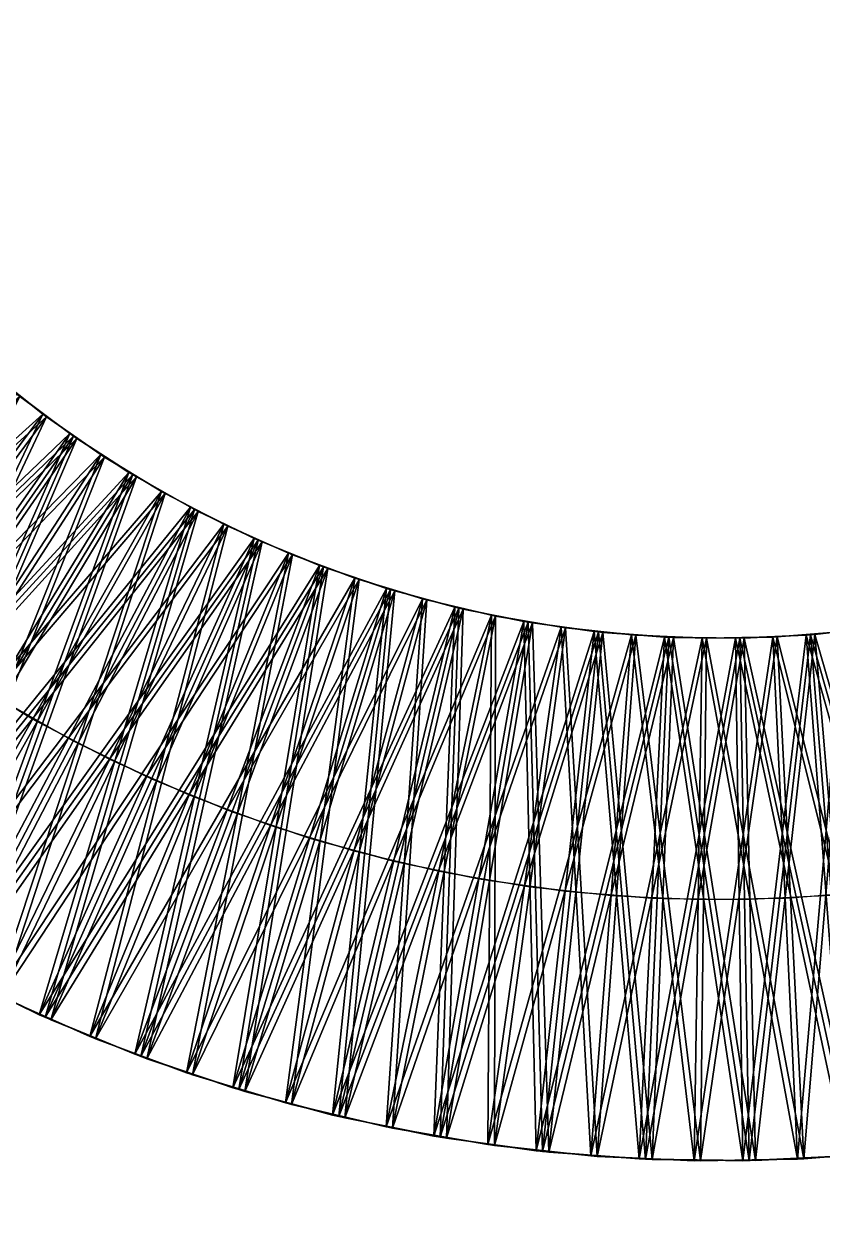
# Model space of a CAD drawing. Extents: x 5005.5 to 5058.2, y 10660.9 to 10729.9.
# Drawn here: x 5014.17 to 5018.75, y 10687.96 to 10694.8 of the extents above; entities that cross this region are included whole.
import ezdxf

# ---------------------------------------------------------------- set-up
doc = ezdxf.new("R2010")
doc.units = 0
for name, color, linetype in [('02_RAMPA', 5, 'CONTINUOUS'), ('03_ACCESOS', 140, 'CONTINUOUS'), ('07_EJES', 140, 'CONTINUOUS')]:
    doc.layers.add(name, color=color, linetype=linetype)

msp = doc.modelspace()

# ---------------------------------------------------------------- linework, layer by layer
at = {"layer": '07_EJES', "color": 5}
for points in [[(5010.6067, 10695.1448, 2127.2409), (5010.7856, 10694.678, 2127.3009), (5010.9934, 10694.2232, 2127.3609), (5011.2291, 10693.7824, 2127.4209), (5011.4919, 10693.3571, 2127.4809), (5011.7807, 10692.9491, 2127.5409), (5012.0945, 10692.5599, 2127.6009), (5012.432, 10692.1911, 2127.6609), (5012.7918, 10691.8441, 2127.7209), (5013.1727, 10691.5202, 2127.7809), (5013.573, 10691.2207, 2127.8409), (5013.9912, 10690.9469, 2127.9009), (5014.4257, 10690.6996, 2127.9609), (5014.8748, 10690.48, 2128.0209), (5015.3368, 10690.2889, 2128.0809), (5015.8097, 10690.1271, 2128.1409), (5016.2919, 10689.995, 2128.2009), (5016.7814, 10689.8934, 2128.2609), (5017.2762, 10689.8225, 2128.3209), (5017.7746, 10689.7826, 2128.3809), (5018.2744, 10689.774, 2128.4409), (5018.7738, 10689.7966, 2128.5009)], [(5010.6169, 10695.1155, 2115.1809), (5010.7977, 10694.6494, 2115.2409), (5011.0072, 10694.1955, 2115.3009), (5011.2446, 10693.7556, 2115.3609), (5011.509, 10693.3313, 2115.4209), (5011.7995, 10692.9244, 2115.4809), (5012.1147, 10692.5365, 2115.5409), (5012.4536, 10692.169, 2115.6009), (5012.8148, 10691.8233, 2115.6609), (5013.1969, 10691.5009, 2115.7209), (5013.5984, 10691.203, 2115.7809), (5014.0176, 10690.9308, 2115.8409), (5014.4531, 10690.6852, 2115.9009), (5014.9031, 10690.4674, 2115.9609), (5015.3657, 10690.2781, 2116.0209), (5015.8393, 10690.118, 2116.0809), (5016.322, 10689.9878, 2116.1409), (5016.8119, 10689.8881, 2116.2009), (5017.307, 10689.8191, 2116.2609), (5017.8055, 10689.7812, 2116.3209), (5018.3054, 10689.7745, 2116.3809), (5018.8047, 10689.799, 2116.4409)], [(5010.6273, 10695.0864, 2103.1209), (5010.8098, 10694.6209, 2103.1809), (5011.0211, 10694.1679, 2103.2409), (5011.2602, 10693.7288, 2103.3009), (5011.5263, 10693.3056, 2103.3609), (5011.8183, 10692.8998, 2103.4209), (5012.1351, 10692.5131, 2103.4809), (5012.4754, 10692.1469, 2103.5409), (5012.8379, 10691.8027, 2103.6009), (5013.2212, 10691.4817, 2103.6609), (5013.6238, 10691.1854, 2103.7209), (5014.0442, 10690.9148, 2103.7809), (5014.4806, 10690.6709, 2103.8409), (5014.9314, 10690.4548, 2103.9009), (5015.3948, 10690.2673, 2103.9609), (5015.869, 10690.1091, 2104.0209), (5016.3522, 10689.9808, 2104.0809), (5016.8424, 10689.8829, 2104.1409), (5017.3378, 10689.8159, 2104.2009), (5017.8364, 10689.7799, 2104.2609), (5018.3363, 10689.7751, 2104.3209), (5018.8356, 10689.8016, 2104.3809)], [(5010.6981, 10694.8955, 2121.2409), (5010.8924, 10694.4349, 2121.3009), (5011.1151, 10693.9873, 2121.3609), (5011.3653, 10693.5545, 2121.4209), (5011.6421, 10693.1382, 2121.4809), (5011.9443, 10692.74, 2121.5409), (5012.2708, 10692.3615, 2121.6009), (5012.6204, 10692.004, 2121.6609), (5012.9915, 10691.6691, 2121.7209), (5013.3829, 10691.3581, 2121.7809), (5013.7929, 10691.0721, 2121.8409), (5014.22, 10690.8122, 2121.9009), (5014.6625, 10690.5795, 2121.9609), (5015.1186, 10690.375, 2122.0209), (5015.5866, 10690.1993, 2122.0809), (5016.0647, 10690.0532, 2122.1409), (5016.551, 10689.9372, 2122.2009), (5017.0436, 10689.8519, 2122.2609), (5017.5405, 10689.7975, 2122.3209), (5018.0399, 10689.7742, 2122.3809), (5018.5398, 10689.7821, 2122.4409), (5019.0381, 10689.8213, 2122.5009)], [(5010.7093, 10694.8666, 2109.1809), (5010.9054, 10694.4068, 2109.2409), (5011.1298, 10693.9601, 2109.3009), (5011.3817, 10693.5283, 2109.3609), (5011.6601, 10693.113, 2109.4209), (5011.9639, 10692.716, 2109.4809), (5012.2918, 10692.3387, 2109.5409), (5012.6427, 10691.9826, 2109.6009), (5013.0152, 10691.6492, 2109.6609), (5013.4077, 10691.3396, 2109.7209), (5013.8189, 10691.0552, 2109.7809), (5014.2469, 10690.797, 2109.8409), (5014.6903, 10690.5661, 2109.9009), (5015.1473, 10690.3633, 2109.9609), (5015.616, 10690.1894, 2110.0209), (5016.0946, 10690.0451, 2110.0809), (5016.5814, 10689.9311, 2110.1409), (5017.0743, 10689.8476, 2110.2009), (5017.5714, 10689.7951, 2110.2609), (5018.0709, 10689.7738, 2110.3209), (5018.5707, 10689.7837, 2110.3809), (5019.0689, 10689.8247, 2110.4409)]]:
    msp.add_polyline3d(points, dxfattribs=at)

# ---------------------------------------------------------------- meshes
at = {"layer": '02_RAMPA', "color": 5}
mesh = msp.add_polyface(dxfattribs=at)
corners = [(5013.0078, 10693.8136, 2104.9209), (5013.0078, 10693.8136, 2101.9209), (5012.7706, 10694.1433, 2104.8609), (5013.2652, 10693.4994, 2101.9809), (5013.2652, 10693.4994, 2104.9809), (5013.5417, 10693.2018, 2102.0409), (5013.5417, 10693.2018, 2105.0409), (5013.8363, 10692.9221, 2105.1009), (5011.409, 10691.092, 2105.0409), (5013.8363, 10692.9221, 2102.1009), (5014.1477, 10692.6614, 2102.1609), (5014.1477, 10692.6614, 2105.1609), (5014.4748, 10692.4206, 2102.2209), (5014.4748, 10692.4206, 2105.2209), (5014.8164, 10692.2007, 2102.2809), (5013.1261, 10693.6642, 2107.9809), (5012.8793, 10693.9868, 2107.9209), (5012.8793, 10693.9868, 2110.9209), (5013.1261, 10693.6642, 2110.9809), (5013.3926, 10693.3577, 2108.0409), (5013.3926, 10693.3577, 2111.0409), (5013.6777, 10693.0684, 2108.1009), (5011.6078, 10690.8969, 2108.1009), (5013.6777, 10693.0684, 2111.1009), (5013.9803, 10692.7974, 2108.1609), (5013.9803, 10692.7974, 2111.1609), (5014.2993, 10692.5459, 2108.2209), (5014.2993, 10692.5459, 2111.2209), (5014.6333, 10692.3148, 2108.2809), (5014.6333, 10692.3148, 2111.2809), (5012.9926, 10693.8336, 2116.9809), (5012.9926, 10693.8336, 2113.9809), (5012.7566, 10694.1642, 2116.9209), (5013.2487, 10693.5184, 2114.0409), (5013.2487, 10693.5184, 2117.0409), (5013.5241, 10693.2198, 2114.1009), (5013.5241, 10693.2198, 2117.1009), (5013.8175, 10692.9389, 2117.1609), (5011.3832, 10691.1181, 2117.1009), (5013.8175, 10692.9389, 2114.1609), (5014.128, 10692.677, 2114.2209), (5014.128, 10692.677, 2117.2209), (5014.4541, 10692.4349, 2114.2809), (5014.4541, 10692.4349, 2117.2809), (5014.7948, 10692.2137, 2114.3409), (5013.1102, 10693.6837, 2120.0409), (5012.8647, 10694.0073, 2119.9809), (5012.8647, 10694.0073, 2122.9809), (5013.1102, 10693.6837, 2123.0409), (5013.3755, 10693.3762, 2120.1009), (5013.3755, 10693.3762, 2123.1009), (5013.6595, 10693.0858, 2120.1609), (5013.6595, 10693.0858, 2123.1609), (5013.9611, 10692.8136, 2120.2209), (5013.9611, 10692.8136, 2123.2209), (5014.2791, 10692.5609, 2120.2809), (5014.2791, 10692.5609, 2123.2809), (5014.6122, 10692.3285, 2120.3409), (5014.6122, 10692.3285, 2123.3409), (5012.9773, 10693.8536, 2129.0409), (5012.9773, 10693.8536, 2126.0409), (5012.7426, 10694.1851, 2128.9809), (5013.2323, 10693.5374, 2126.1009), (5013.2323, 10693.5374, 2129.1009), (5013.5065, 10693.2377, 2126.1609), (5013.5065, 10693.2377, 2129.1609), (5013.7988, 10692.9558, 2126.2209), (5013.7988, 10692.9558, 2129.2209), (5014.1083, 10692.6926, 2126.2809), (5014.1083, 10692.6926, 2129.2809), (5014.4335, 10692.4493, 2126.3409), (5014.4335, 10692.4493, 2129.3409), (5014.7733, 10692.2268, 2126.4009)]
mesh.append_faces([[corners[k] for k in face] for face in [(0, 1, 2), (3, 1, 0), (4, 3, 0), (5, 3, 4), (6, 5, 4), (7, 6, 8), (9, 5, 6), (7, 9, 6), (10, 9, 7), (11, 10, 7), (12, 10, 11), (13, 12, 11), (14, 12, 13), (15, 16, 17), (18, 15, 17), (19, 15, 18), (20, 19, 18), (21, 22, 19), (21, 19, 20), (23, 21, 20), (24, 21, 23), (25, 24, 23), (26, 24, 25), (27, 26, 25), (28, 26, 27), (29, 28, 27), (30, 31, 32), (33, 31, 30), (34, 33, 30), (35, 33, 34), (36, 35, 34), (37, 36, 38), (39, 35, 36), (37, 39, 36), (40, 39, 37), (41, 40, 37), (42, 40, 41), (43, 42, 41), (44, 42, 43), (45, 46, 47), (48, 45, 47), (49, 45, 48), (50, 49, 48), (51, 49, 50), (52, 51, 50), (53, 51, 52), (54, 53, 52), (55, 53, 54), (56, 55, 54), (57, 55, 56), (58, 57, 56), (59, 60, 61), (62, 60, 59), (63, 62, 59), (64, 62, 63), (65, 64, 63), (66, 64, 65), (67, 66, 65), (68, 66, 67), (69, 68, 67), (70, 68, 69), (71, 70, 69), (72, 70, 71)]])
mesh = msp.add_polyface(dxfattribs=at)
corners = [(5011.8395, 10690.6832, 2102.1009), (5011.409, 10691.092, 2102.0409), (5013.5417, 10693.2018, 2102.0409), (5013.8363, 10692.9221, 2102.1009), (5011.8395, 10690.6832, 2105.1009), (5013.8363, 10692.9221, 2105.1009), (5011.409, 10691.092, 2105.0409), (5012.2947, 10690.3021, 2102.1609), (5014.1477, 10692.6614, 2105.1609), (5012.2947, 10690.3021, 2105.1609), (5012.7728, 10689.9502, 2102.2209), (5014.1477, 10692.6614, 2102.1609), (5012.7728, 10689.9502, 2105.2209), (5014.4748, 10692.4206, 2105.2209), (5013.2719, 10689.6288, 2105.2809), (5013.2719, 10689.6288, 2102.2809), (5012.05, 10690.5009, 2108.1609), (5011.6078, 10690.8969, 2108.1009), (5013.6777, 10693.0684, 2108.1009), (5013.9803, 10692.7974, 2108.1609), (5013.9803, 10692.7974, 2111.1609), (5013.6777, 10693.0684, 2111.1009), (5011.6078, 10690.8969, 2111.1009), (5012.05, 10690.5009, 2111.1609), (5012.5162, 10690.1333, 2108.2209), (5012.5162, 10690.1333, 2111.2209), (5014.2993, 10692.5459, 2111.2209), (5013.0044, 10689.7956, 2108.2809), (5014.2993, 10692.5459, 2108.2209), (5013.0044, 10689.7956, 2111.2809), (5014.6333, 10692.3148, 2111.2809), (5013.5128, 10689.489, 2111.3409), (5013.5128, 10689.489, 2108.3409), (5013.8175, 10692.9389, 2114.1609), (5011.8121, 10690.7077, 2114.1609), (5013.5241, 10693.2198, 2114.1009), (5011.8121, 10690.7077, 2117.1609), (5013.8175, 10692.9389, 2117.1609), (5011.3832, 10691.1181, 2117.1009), (5012.2658, 10690.3249, 2114.2209), (5014.128, 10692.677, 2114.2209), (5014.128, 10692.677, 2117.2209), (5012.2658, 10690.3249, 2117.2209), (5012.7426, 10689.9711, 2114.2809), (5012.7426, 10689.9711, 2117.2809), (5014.4541, 10692.4349, 2117.2809), (5013.2405, 10689.6478, 2117.3409), (5013.2405, 10689.6478, 2114.3409), (5012.0219, 10690.5246, 2120.2209), (5011.5812, 10690.9223, 2120.1609), (5013.6595, 10693.0858, 2120.1609), (5013.9611, 10692.8136, 2120.2209), (5013.9611, 10692.8136, 2123.2209), (5013.6595, 10693.0858, 2123.1609), (5011.5812, 10690.9223, 2123.1609), (5012.0219, 10690.5246, 2123.2209), (5012.4867, 10690.1552, 2120.2809), (5012.4867, 10690.1552, 2123.2809), (5014.2791, 10692.5609, 2123.2809), (5012.9736, 10689.8156, 2120.3409), (5014.2791, 10692.5609, 2120.2809), (5012.9736, 10689.8156, 2123.3409), (5014.6122, 10692.3285, 2123.3409), (5013.4807, 10689.507, 2123.4009), (5013.4807, 10689.507, 2120.4009), (5013.7988, 10692.9558, 2126.2209), (5011.7848, 10690.7323, 2126.2209), (5013.5065, 10693.2377, 2126.1609), (5011.7848, 10690.7323, 2129.2209), (5013.7988, 10692.9558, 2129.2209), (5011.3575, 10691.1444, 2129.1609), (5012.237, 10690.3477, 2126.2809), (5014.1083, 10692.6926, 2126.2809), (5014.1083, 10692.6926, 2129.2809), (5012.237, 10690.3477, 2129.2809), (5012.7124, 10689.9921, 2126.3409), (5012.7124, 10689.9921, 2129.3409), (5014.4335, 10692.4493, 2129.3409), (5013.209, 10689.6669, 2129.4009), (5013.209, 10689.6669, 2126.4009), (5013.725, 10689.3733, 2129.4609)]
mesh.append_faces([[corners[k] for k in face] for face in [(0, 1, 2), (3, 0, 2), (4, 5, 6), (7, 0, 3), (8, 5, 4), (9, 8, 4), (10, 7, 11), (12, 9, 7), (10, 12, 7), (12, 13, 9), (14, 12, 10), (15, 14, 10), (16, 17, 18), (19, 16, 18), (20, 21, 22), (23, 20, 22), (24, 16, 19), (24, 25, 16), (25, 26, 23), (27, 24, 28), (29, 25, 24), (27, 29, 24), (29, 30, 25), (31, 29, 27), (32, 31, 27), (33, 34, 35), (36, 37, 38), (39, 34, 33), (40, 39, 33), (41, 37, 36), (42, 41, 36), (43, 39, 40), (44, 42, 39), (43, 44, 39), (44, 45, 42), (46, 44, 43), (47, 46, 43), (48, 49, 50), (51, 48, 50), (52, 53, 54), (55, 52, 54), (56, 48, 51), (56, 57, 48), (57, 58, 55), (59, 56, 60), (61, 57, 56), (59, 61, 56), (61, 62, 57), (63, 61, 59), (64, 63, 59), (65, 66, 67), (68, 69, 70), (71, 66, 65), (72, 71, 65), (73, 69, 68), (74, 73, 68), (75, 71, 72), (76, 74, 71), (75, 76, 71), (76, 77, 74), (78, 76, 75), (79, 78, 75), (80, 78, 79)]])
mesh = msp.add_polyface(dxfattribs=at)
corners = [(5014.1477, 10692.6614, 2102.1609), (5012.2947, 10690.3021, 2102.1609), (5013.8363, 10692.9221, 2102.1009), (5014.4748, 10692.4206, 2102.2209), (5012.7728, 10689.9502, 2102.2209), (5014.4748, 10692.4206, 2105.2209), (5014.1477, 10692.6614, 2105.1609), (5012.2947, 10690.3021, 2105.1609), (5013.2719, 10689.6288, 2102.2809), (5014.8164, 10692.2007, 2102.2809), (5014.8164, 10692.2007, 2105.2809), (5012.7728, 10689.9502, 2105.2209), (5013.2719, 10689.6288, 2105.2809), (5015.1709, 10692.0026, 2102.3409), (5013.7902, 10689.3392, 2102.3409), (5015.1709, 10692.0026, 2105.3409), (5015.5372, 10691.827, 2102.4009), (5014.3255, 10689.0826, 2102.4009), (5015.5372, 10691.827, 2105.4009), (5013.7902, 10689.3392, 2105.3409), (5014.2993, 10692.5459, 2108.2209), (5012.5162, 10690.1333, 2108.2209), (5013.9803, 10692.7974, 2108.1609), (5014.2993, 10692.5459, 2111.2209), (5013.9803, 10692.7974, 2111.1609), (5012.05, 10690.5009, 2111.1609), (5014.6333, 10692.3148, 2108.2809), (5013.0044, 10689.7956, 2108.2809), (5014.6333, 10692.3148, 2111.2809), (5012.5162, 10690.1333, 2111.2209), (5014.9811, 10692.105, 2108.3409), (5013.5128, 10689.489, 2108.3409), (5014.9811, 10692.105, 2111.3409), (5013.0044, 10689.7956, 2111.2809), (5015.3414, 10691.9174, 2108.4009), (5014.0393, 10689.2147, 2108.4009), (5015.3414, 10691.9174, 2111.4009), (5013.5128, 10689.489, 2111.3409), (5015.7126, 10691.7526, 2111.4609), (5014.0393, 10689.2147, 2111.4009), (5014.4541, 10692.4349, 2114.2809), (5012.7426, 10689.9711, 2114.2809), (5014.128, 10692.677, 2114.2209), (5014.4541, 10692.4349, 2117.2809), (5014.128, 10692.677, 2117.2209), (5012.2658, 10690.3249, 2117.2209), (5013.2405, 10689.6478, 2114.3409), (5014.7948, 10692.2137, 2114.3409), (5014.7948, 10692.2137, 2117.3409), (5012.7426, 10689.9711, 2117.2809), (5013.2405, 10689.6478, 2117.3409), (5015.1486, 10692.0142, 2114.4009), (5013.7576, 10689.3562, 2114.4009), (5015.1486, 10692.0142, 2117.4009), (5015.5142, 10691.8372, 2114.4609), (5014.2919, 10689.0975, 2114.4609), (5015.5142, 10691.8372, 2117.4609), (5013.7576, 10689.3562, 2117.4009), (5014.2791, 10692.5609, 2120.2809), (5012.4867, 10690.1552, 2120.2809), (5013.9611, 10692.8136, 2120.2209), (5014.2791, 10692.5609, 2123.2809), (5013.9611, 10692.8136, 2123.2209), (5012.0219, 10690.5246, 2123.2209), (5014.6122, 10692.3285, 2120.3409), (5012.9736, 10689.8156, 2120.3409), (5014.6122, 10692.3285, 2123.3409), (5012.4867, 10690.1552, 2123.2809), (5014.9592, 10692.1174, 2120.4009), (5013.4807, 10689.507, 2120.4009), (5014.9592, 10692.1174, 2123.4009), (5012.9736, 10689.8156, 2123.3409), (5015.3187, 10691.9284, 2120.4609), (5014.0062, 10689.2307, 2120.4609), (5015.3187, 10691.9284, 2123.4609), (5013.4807, 10689.507, 2123.4009), (5015.6893, 10691.7622, 2123.5209), (5014.0062, 10689.2307, 2123.4609), (5014.4335, 10692.4493, 2126.3409), (5012.7124, 10689.9921, 2126.3409), (5014.1083, 10692.6926, 2126.2809), (5014.4335, 10692.4493, 2129.3409), (5014.1083, 10692.6926, 2129.2809), (5012.237, 10690.3477, 2129.2809), (5013.209, 10689.6669, 2126.4009), (5014.7733, 10692.2268, 2126.4009), (5014.7733, 10692.2268, 2129.4009), (5012.7124, 10689.9921, 2129.3409), (5013.209, 10689.6669, 2129.4009), (5015.1264, 10692.0259, 2126.4609), (5013.725, 10689.3733, 2126.4609), (5015.1264, 10692.0259, 2129.4609), (5015.4913, 10691.8475, 2126.5209), (5014.2583, 10689.1126, 2126.5209), (5015.4913, 10691.8475, 2129.5209), (5013.725, 10689.3733, 2129.4609)]
mesh.append_faces([[corners[k] for k in face] for face in [(0, 1, 2), (3, 4, 0), (5, 6, 7), (8, 4, 3), (9, 8, 3), (10, 5, 11), (12, 10, 11), (10, 9, 5), (13, 14, 9), (15, 10, 12), (13, 9, 10), (15, 13, 10), (16, 17, 13), (18, 15, 19), (20, 21, 22), (23, 24, 25), (26, 27, 20), (28, 23, 29), (30, 31, 26), (32, 28, 33), (30, 26, 28), (32, 30, 28), (34, 35, 30), (36, 32, 37), (38, 36, 39), (40, 41, 42), (43, 44, 45), (46, 41, 40), (47, 46, 40), (48, 43, 49), (50, 48, 49), (48, 47, 43), (51, 52, 47), (53, 48, 50), (51, 47, 48), (53, 51, 48), (54, 55, 51), (56, 53, 57), (58, 59, 60), (61, 62, 63), (64, 65, 58), (66, 61, 67), (68, 69, 64), (70, 66, 71), (68, 64, 66), (70, 68, 66), (72, 73, 68), (74, 70, 75), (72, 68, 70), (76, 74, 77), (78, 79, 80), (81, 82, 83), (84, 79, 78), (85, 84, 78), (86, 81, 87), (88, 86, 87), (86, 85, 81), (89, 90, 85), (91, 86, 88), (89, 85, 86), (91, 89, 86), (92, 93, 89), (94, 91, 95)]])
mesh = msp.add_polyface(dxfattribs=at)
corners = [(5013.7902, 10689.3392, 2102.3409), (5013.2719, 10689.6288, 2102.2809), (5014.8164, 10692.2007, 2102.2809), (5013.7902, 10689.3392, 2105.3409), (5013.2719, 10689.6288, 2105.2809), (5015.1709, 10692.0026, 2105.3409), (5014.3255, 10689.0826, 2102.4009), (5015.1709, 10692.0026, 2102.3409), (5014.3255, 10689.0826, 2105.4009), (5015.5372, 10691.827, 2105.4009), (5014.8758, 10688.8599, 2102.4609), (5015.5372, 10691.827, 2102.4009), (5014.8758, 10688.8599, 2105.4609), (5015.9137, 10691.6747, 2105.4609), (5015.4389, 10688.672, 2105.5209), (5013.5128, 10689.489, 2108.3409), (5013.0044, 10689.7956, 2108.2809), (5014.6333, 10692.3148, 2108.2809), (5013.5128, 10689.489, 2111.3409), (5014.9811, 10692.105, 2111.3409), (5013.0044, 10689.7956, 2111.2809), (5014.0393, 10689.2147, 2108.4009), (5014.9811, 10692.105, 2108.3409), (5014.0393, 10689.2147, 2111.4009), (5015.3414, 10691.9174, 2111.4009), (5014.5819, 10688.9739, 2108.4609), (5015.3414, 10691.9174, 2108.4009), (5014.5819, 10688.9739, 2111.4609), (5015.7126, 10691.7526, 2111.4609), (5015.1385, 10688.7674, 2111.5209), (5015.1385, 10688.7674, 2108.5209), (5013.7576, 10689.3562, 2114.4009), (5013.2405, 10689.6478, 2114.3409), (5014.7948, 10692.2137, 2114.3409), (5013.7576, 10689.3562, 2117.4009), (5013.2405, 10689.6478, 2117.3409), (5015.1486, 10692.0142, 2117.4009), (5014.2919, 10689.0975, 2114.4609), (5015.1486, 10692.0142, 2114.4009), (5014.2919, 10689.0975, 2117.4609), (5015.5142, 10691.8372, 2117.4609), (5014.8413, 10688.8727, 2114.5209), (5015.5142, 10691.8372, 2114.4609), (5014.8413, 10688.8727, 2117.5209), (5015.8901, 10691.6834, 2117.5209), (5015.4037, 10688.6826, 2117.5809), (5013.4807, 10689.507, 2120.4009), (5012.9736, 10689.8156, 2120.3409), (5014.6122, 10692.3285, 2120.3409), (5013.4807, 10689.507, 2123.4009), (5014.9592, 10692.1174, 2123.4009), (5012.9736, 10689.8156, 2123.3409), (5014.0062, 10689.2307, 2120.4609), (5014.9592, 10692.1174, 2120.4009), (5014.0062, 10689.2307, 2123.4609), (5015.3187, 10691.9284, 2123.4609), (5014.5479, 10688.9878, 2120.5209), (5015.3187, 10691.9284, 2120.4609), (5014.5479, 10688.9878, 2123.5209), (5015.6893, 10691.7622, 2123.5209), (5015.1036, 10688.7792, 2123.5809), (5015.1036, 10688.7792, 2120.5809), (5013.725, 10689.3733, 2126.4609), (5013.209, 10689.6669, 2126.4009), (5014.7733, 10692.2268, 2126.4009), (5013.725, 10689.3733, 2129.4609), (5015.1264, 10692.0259, 2129.4609), (5013.209, 10689.6669, 2129.4009), (5014.2583, 10689.1126, 2126.5209), (5015.1264, 10692.0259, 2126.4609), (5014.2583, 10689.1126, 2129.5209), (5015.4913, 10691.8475, 2129.5209), (5014.8069, 10688.8856, 2126.5809), (5015.4913, 10691.8475, 2126.5209), (5014.8069, 10688.8856, 2129.5809), (5015.8666, 10691.6922, 2129.5809), (5015.3686, 10688.6934, 2129.6409)]
mesh.append_faces([[corners[k] for k in face] for face in [(0, 1, 2), (3, 4, 1), (0, 3, 1), (3, 5, 4), (6, 0, 7), (8, 3, 0), (6, 8, 0), (8, 9, 3), (10, 6, 11), (12, 8, 6), (10, 12, 6), (12, 13, 8), (14, 12, 10), (15, 16, 17), (18, 19, 20), (21, 15, 22), (23, 18, 15), (21, 23, 15), (23, 24, 18), (25, 21, 26), (27, 23, 21), (25, 27, 21), (27, 28, 23), (29, 27, 25), (30, 29, 25), (31, 32, 33), (34, 35, 32), (31, 34, 32), (34, 36, 35), (37, 31, 38), (39, 34, 31), (37, 39, 31), (39, 40, 34), (41, 37, 42), (43, 39, 37), (41, 43, 37), (43, 44, 39), (45, 43, 41), (46, 47, 48), (49, 50, 51), (52, 46, 53), (54, 49, 46), (52, 54, 46), (54, 55, 49), (56, 52, 57), (58, 54, 52), (56, 58, 52), (58, 59, 54), (60, 58, 56), (61, 60, 56), (62, 63, 64), (62, 65, 63), (65, 66, 67), (68, 62, 69), (70, 65, 62), (68, 70, 62), (70, 71, 65), (72, 68, 73), (74, 70, 68), (72, 74, 68), (74, 75, 70), (76, 74, 72)]])
mesh = msp.add_polyface(dxfattribs=at)
corners = [(5015.5372, 10691.827, 2102.4009), (5015.1709, 10692.0026, 2102.3409), (5015.1709, 10692.0026, 2105.3409), (5015.5372, 10691.827, 2105.4009), (5015.9137, 10691.6747, 2102.4609), (5014.8758, 10688.8599, 2102.4609), (5015.9137, 10691.6747, 2105.4609), (5014.3255, 10689.0826, 2105.4009), (5016.299, 10691.5461, 2102.5209), (5015.4389, 10688.672, 2102.5209), (5016.299, 10691.5461, 2105.5209), (5014.8758, 10688.8599, 2105.4609), (5016.6916, 10691.4419, 2102.5809), (5016.0127, 10688.5197, 2102.5809), (5016.6916, 10691.4419, 2105.5809), (5015.4389, 10688.672, 2105.5209), (5015.3414, 10691.9174, 2108.4009), (5014.9811, 10692.105, 2108.3409), (5014.9811, 10692.105, 2111.3409), (5015.3414, 10691.9174, 2111.4009), (5015.7126, 10691.7526, 2108.4609), (5014.5819, 10688.9739, 2108.4609), (5015.7126, 10691.7526, 2111.4609), (5016.0935, 10691.6114, 2108.5209), (5015.1385, 10688.7674, 2108.5209), (5016.0935, 10691.6114, 2111.5209), (5014.5819, 10688.9739, 2111.4609), (5016.4824, 10691.4942, 2108.5809), (5015.7069, 10688.5961, 2108.5809), (5016.4824, 10691.4942, 2111.5809), (5015.1385, 10688.7674, 2111.5209), (5015.5142, 10691.8372, 2114.4609), (5015.1486, 10692.0142, 2114.4009), (5015.1486, 10692.0142, 2117.4009), (5015.5142, 10691.8372, 2117.4609), (5015.8901, 10691.6834, 2114.5209), (5014.8413, 10688.8727, 2114.5209), (5015.8901, 10691.6834, 2117.5209), (5014.2919, 10689.0975, 2117.4609), (5016.275, 10691.5534, 2114.5809), (5015.4037, 10688.6826, 2114.5809), (5016.275, 10691.5534, 2117.5809), (5014.8413, 10688.8727, 2117.5209), (5016.6671, 10691.4476, 2114.6409), (5015.9769, 10688.5281, 2114.6409), (5016.6671, 10691.4476, 2117.6409), (5015.4037, 10688.6826, 2117.5809), (5015.3187, 10691.9284, 2123.4609), (5015.3187, 10691.9284, 2120.4609), (5014.9592, 10692.1174, 2123.4009), (5015.6893, 10691.7622, 2120.5209), (5014.5479, 10688.9878, 2120.5209), (5015.6893, 10691.7622, 2123.5209), (5016.0696, 10691.6194, 2120.5809), (5015.1036, 10688.7792, 2120.5809), (5016.0696, 10691.6194, 2123.5809), (5014.5479, 10688.9878, 2123.5209), (5016.4581, 10691.5007, 2120.6409), (5015.6714, 10688.6057, 2120.6409), (5016.4581, 10691.5007, 2123.6409), (5015.1036, 10688.7792, 2123.5809), (5016.8532, 10691.4065, 2123.7009), (5015.6714, 10688.6057, 2123.6409), (5015.4913, 10691.8475, 2126.5209), (5015.1264, 10692.0259, 2126.4609), (5015.1264, 10692.0259, 2129.4609), (5015.4913, 10691.8475, 2129.5209), (5015.8666, 10691.6922, 2126.5809), (5014.8069, 10688.8856, 2126.5809), (5015.8666, 10691.6922, 2129.5809), (5014.2583, 10689.1126, 2129.5209), (5016.2509, 10691.5607, 2126.6409), (5015.3686, 10688.6934, 2126.6409), (5016.2509, 10691.5607, 2129.6409), (5014.8069, 10688.8856, 2129.5809), (5016.6427, 10691.4534, 2126.7009), (5015.9412, 10688.5366, 2126.7009), (5016.6427, 10691.4534, 2129.7009), (5015.3686, 10688.6934, 2129.6409)]
mesh.append_faces([[corners[k] for k in face] for face in [(0, 1, 2), (3, 0, 2), (4, 5, 0), (6, 3, 7), (4, 0, 3), (6, 4, 3), (8, 9, 4), (10, 6, 11), (8, 4, 6), (10, 8, 6), (12, 13, 8), (14, 10, 15), (16, 17, 18), (19, 16, 18), (20, 21, 16), (20, 16, 19), (22, 20, 19), (23, 24, 20), (25, 22, 26), (23, 20, 22), (25, 23, 22), (27, 28, 23), (29, 25, 30), (27, 23, 25), (29, 27, 25), (31, 32, 33), (34, 31, 33), (35, 36, 31), (37, 34, 38), (35, 31, 34), (37, 35, 34), (39, 40, 35), (41, 37, 42), (39, 35, 37), (41, 39, 37), (43, 44, 39), (45, 41, 46), (47, 48, 49), (50, 51, 48), (50, 48, 47), (52, 50, 47), (53, 54, 50), (55, 52, 56), (53, 50, 52), (55, 53, 52), (57, 58, 53), (59, 55, 60), (57, 53, 55), (59, 57, 55), (61, 59, 62), (63, 64, 65), (66, 63, 65), (67, 68, 63), (69, 66, 70), (67, 63, 66), (69, 67, 66), (71, 72, 67), (73, 69, 74), (71, 67, 69), (73, 71, 69), (75, 76, 71), (77, 73, 78)]])
mesh = msp.add_polyface(dxfattribs=at)
corners = [(5015.4389, 10688.672, 2102.5209), (5014.8758, 10688.8599, 2102.4609), (5015.9137, 10691.6747, 2102.4609), (5015.4389, 10688.672, 2105.5209), (5016.299, 10691.5461, 2105.5209), (5014.8758, 10688.8599, 2105.4609), (5016.0127, 10688.5197, 2102.5809), (5016.299, 10691.5461, 2102.5209), (5016.0127, 10688.5197, 2105.5809), (5016.6916, 10691.4419, 2105.5809), (5016.5949, 10688.4035, 2102.6409), (5016.6916, 10691.4419, 2102.5809), (5016.5949, 10688.4035, 2105.6409), (5017.0899, 10691.3623, 2105.6409), (5015.1385, 10688.7674, 2108.5209), (5014.5819, 10688.9739, 2108.4609), (5015.7126, 10691.7526, 2108.4609), (5015.1385, 10688.7674, 2111.5209), (5016.0935, 10691.6114, 2111.5209), (5014.5819, 10688.9739, 2111.4609), (5015.7069, 10688.5961, 2108.5809), (5016.0935, 10691.6114, 2108.5209), (5015.7069, 10688.5961, 2111.5809), (5016.4824, 10691.4942, 2111.5809), (5016.2849, 10688.4607, 2108.6409), (5016.4824, 10691.4942, 2108.5809), (5016.2849, 10688.4607, 2111.6409), (5016.8778, 10691.4015, 2111.6409), (5016.8702, 10688.3616, 2108.7009), (5016.8778, 10691.4015, 2108.6409), (5016.8702, 10688.3616, 2111.7009), (5015.4037, 10688.6826, 2114.5809), (5014.8413, 10688.8727, 2114.5209), (5015.8901, 10691.6834, 2114.5209), (5015.4037, 10688.6826, 2117.5809), (5016.275, 10691.5534, 2117.5809), (5014.8413, 10688.8727, 2117.5209), (5015.9769, 10688.5281, 2114.6409), (5016.275, 10691.5534, 2114.5809), (5015.9769, 10688.5281, 2117.6409), (5016.6671, 10691.4476, 2117.6409), (5016.5586, 10688.4096, 2114.7009), (5016.6671, 10691.4476, 2114.6409), (5016.5586, 10688.4096, 2117.7009), (5017.0651, 10691.3665, 2117.7009), (5017.1466, 10688.3277, 2117.7609), (5015.1036, 10688.7792, 2120.5809), (5014.5479, 10688.9878, 2120.5209), (5015.6893, 10691.7622, 2120.5209), (5015.1036, 10688.7792, 2123.5809), (5016.0696, 10691.6194, 2123.5809), (5014.5479, 10688.9878, 2123.5209), (5015.6714, 10688.6057, 2120.6409), (5016.0696, 10691.6194, 2120.5809), (5015.6714, 10688.6057, 2123.6409), (5016.4581, 10691.5007, 2123.6409), (5016.2488, 10688.468, 2120.7009), (5016.4581, 10691.5007, 2120.6409), (5016.2488, 10688.468, 2123.7009), (5016.8532, 10691.4065, 2123.7009), (5016.8338, 10688.3666, 2120.7609), (5016.8532, 10691.4065, 2120.7009), (5016.8338, 10688.3666, 2123.7609), (5017.2534, 10691.3371, 2123.7609), (5015.3686, 10688.6934, 2126.6409), (5014.8069, 10688.8856, 2126.5809), (5015.8666, 10691.6922, 2126.5809), (5015.3686, 10688.6934, 2129.6409), (5016.2509, 10691.5607, 2129.6409), (5014.8069, 10688.8856, 2129.5809), (5015.9412, 10688.5366, 2126.7009), (5016.2509, 10691.5607, 2126.6409), (5015.9412, 10688.5366, 2129.7009), (5016.6427, 10691.4534, 2129.7009), (5016.5224, 10688.4159, 2126.7609), (5016.6427, 10691.4534, 2126.7009), (5016.5224, 10688.4159, 2129.7609), (5017.0404, 10691.3708, 2129.7609), (5017.1101, 10688.3317, 2129.8209)]
mesh.append_faces([[corners[k] for k in face] for face in [(0, 1, 2), (0, 3, 1), (3, 4, 5), (6, 0, 7), (8, 3, 0), (6, 8, 0), (8, 9, 3), (10, 6, 11), (12, 8, 6), (10, 12, 6), (12, 13, 8), (14, 15, 16), (17, 18, 19), (20, 14, 21), (22, 17, 14), (20, 22, 14), (22, 23, 17), (24, 20, 25), (26, 22, 20), (24, 26, 20), (26, 27, 22), (28, 24, 29), (30, 26, 24), (28, 30, 24), (31, 32, 33), (31, 34, 32), (34, 35, 36), (37, 31, 38), (39, 34, 31), (37, 39, 31), (39, 40, 34), (41, 37, 42), (43, 39, 37), (41, 43, 37), (43, 44, 39), (45, 43, 41), (46, 47, 48), (49, 50, 51), (52, 46, 53), (54, 49, 46), (52, 54, 46), (54, 55, 49), (56, 52, 57), (58, 54, 52), (56, 58, 52), (58, 59, 54), (60, 56, 61), (62, 58, 56), (60, 62, 56), (62, 63, 58), (64, 65, 66), (64, 67, 65), (67, 68, 69), (70, 64, 71), (72, 67, 64), (70, 72, 64), (72, 73, 67), (74, 70, 75), (76, 72, 70), (74, 76, 70), (76, 77, 72), (78, 76, 74)]])
mesh = msp.add_polyface(dxfattribs=at)
corners = [(5016.6916, 10691.4419, 2102.5809), (5016.299, 10691.5461, 2102.5209), (5016.299, 10691.5461, 2105.5209), (5016.6916, 10691.4419, 2105.5809), (5017.0899, 10691.3623, 2102.6409), (5016.5949, 10688.4035, 2102.6409), (5017.0899, 10691.3623, 2105.6409), (5016.0127, 10688.5197, 2105.5809), (5017.4925, 10691.3079, 2102.7009), (5017.1832, 10688.3239, 2102.7009), (5017.4925, 10691.3079, 2105.7009), (5016.5949, 10688.4035, 2105.6409), (5017.8976, 10691.2786, 2102.7609), (5017.8976, 10691.2786, 2105.7609), (5018.3038, 10691.2748, 2102.8209), (5016.8778, 10691.4015, 2108.6409), (5016.2849, 10688.4607, 2108.6409), (5016.4824, 10691.4942, 2108.5809), (5016.8778, 10691.4015, 2111.6409), (5016.4824, 10691.4942, 2111.5809), (5015.7069, 10688.5961, 2111.5809), (5017.2783, 10691.3337, 2108.7009), (5016.8702, 10688.3616, 2108.7009), (5017.2783, 10691.3337, 2111.7009), (5016.2849, 10688.4607, 2111.6409), (5017.6823, 10691.291, 2108.7609), (5017.6823, 10691.291, 2111.7609), (5018.0881, 10691.2737, 2108.8209), (5018.0881, 10691.2737, 2111.8209), (5016.6671, 10691.4476, 2114.6409), (5016.275, 10691.5534, 2114.5809), (5016.275, 10691.5534, 2117.5809), (5016.6671, 10691.4476, 2117.6409), (5017.0651, 10691.3665, 2114.7009), (5016.5586, 10688.4096, 2114.7009), (5017.0651, 10691.3665, 2117.7009), (5015.9769, 10688.5281, 2117.6409), (5017.4674, 10691.3105, 2114.7609), (5017.1466, 10688.3277, 2114.7609), (5017.4674, 10691.3105, 2117.7609), (5016.5586, 10688.4096, 2117.7009), (5017.8725, 10691.2797, 2114.8209), (5017.8725, 10691.2797, 2117.8209), (5018.2786, 10691.2743, 2114.8809), (5016.8532, 10691.4065, 2120.7009), (5016.2488, 10688.468, 2120.7009), (5016.4581, 10691.5007, 2120.6409), (5016.4581, 10691.5007, 2123.6409), (5016.8532, 10691.4065, 2123.7009), (5017.2534, 10691.3371, 2120.7609), (5016.8338, 10688.3666, 2120.7609), (5017.2534, 10691.3371, 2123.7609), (5016.2488, 10688.468, 2123.7009), (5017.6572, 10691.2929, 2123.8209), (5016.8338, 10688.3666, 2123.7609), (5017.6572, 10691.2929, 2120.8209), (5018.0629, 10691.274, 2120.8809), (5018.0629, 10691.274, 2123.8809), (5016.6427, 10691.4534, 2126.7009), (5016.2509, 10691.5607, 2126.6409), (5016.2509, 10691.5607, 2129.6409), (5016.6427, 10691.4534, 2129.7009), (5017.0404, 10691.3708, 2126.7609), (5016.5224, 10688.4159, 2126.7609), (5017.0404, 10691.3708, 2129.7609), (5015.9412, 10688.5366, 2129.7009), (5017.4424, 10691.3133, 2126.8209), (5017.1101, 10688.3317, 2126.8209), (5017.4424, 10691.3133, 2129.8209), (5016.5224, 10688.4159, 2129.7609), (5017.8473, 10691.2809, 2126.8809), (5017.8473, 10691.2809, 2129.8809), (5018.2534, 10691.2739, 2126.9409)]
mesh.append_faces([[corners[k] for k in face] for face in [(0, 1, 2), (3, 0, 2), (4, 5, 0), (6, 3, 7), (4, 0, 3), (6, 4, 3), (8, 9, 4), (10, 6, 11), (8, 4, 6), (10, 8, 6), (12, 8, 10), (13, 12, 10), (14, 12, 13), (15, 16, 17), (18, 19, 20), (15, 17, 19), (18, 15, 19), (21, 22, 15), (23, 18, 24), (21, 15, 18), (23, 21, 18), (25, 21, 23), (26, 25, 23), (27, 25, 26), (28, 27, 26), (29, 30, 31), (32, 29, 31), (33, 34, 29), (35, 32, 36), (33, 29, 32), (35, 33, 32), (37, 38, 33), (39, 35, 40), (37, 33, 35), (39, 37, 35), (41, 37, 39), (42, 41, 39), (43, 41, 42), (44, 45, 46), (44, 46, 47), (48, 44, 47), (49, 50, 44), (51, 48, 52), (49, 44, 48), (51, 49, 48), (53, 51, 54), (55, 49, 51), (53, 55, 51), (56, 55, 53), (57, 56, 53), (58, 59, 60), (61, 58, 60), (62, 63, 58), (64, 61, 65), (62, 58, 61), (64, 62, 61), (66, 67, 62), (68, 64, 69), (66, 62, 64), (68, 66, 64), (70, 66, 68), (71, 70, 68), (72, 70, 71)]])
mesh = msp.add_polyface(dxfattribs=at)
corners = [(5018.3038, 10691.2748, 2105.8209), (5018.3038, 10691.2748, 2102.8209), (5017.8976, 10691.2786, 2105.7609), (5018.7094, 10691.2963, 2102.8809), (5018.7094, 10691.2963, 2105.8809), (5019.1129, 10691.3431, 2102.9409), (5019.5514, 10688.3753, 2102.9409), (5019.1129, 10691.3431, 2105.9409), (5018.9617, 10688.3069, 2105.8809), (5019.5126, 10691.415, 2103.0009), (5020.1357, 10688.4804, 2103.0009), (5019.5126, 10691.415, 2106.0009), (5019.5514, 10688.3753, 2105.9409), (5019.9071, 10691.5117, 2103.0609), (5018.4942, 10691.2817, 2108.8809), (5018.0881, 10691.2737, 2108.8209), (5018.0881, 10691.2737, 2111.8209), (5018.4942, 10691.2817, 2111.8809), (5018.899, 10691.3151, 2108.9409), (5019.2389, 10688.3344, 2108.9409), (5018.899, 10691.3151, 2111.9409), (5019.3009, 10691.3737, 2109.0009), (5019.8263, 10688.4201, 2109.0009), (5019.3009, 10691.3737, 2112.0009), (5019.2389, 10688.3344, 2111.9409), (5019.6984, 10691.4573, 2112.0609), (5019.8263, 10688.4201, 2112.0009), (5019.6984, 10691.4573, 2109.0609), (5018.2786, 10691.2743, 2117.8809), (5018.2786, 10691.2743, 2114.8809), (5017.8725, 10691.2797, 2117.8209), (5018.6843, 10691.2942, 2114.9409), (5018.6843, 10691.2942, 2117.9409), (5019.088, 10691.3394, 2115.0009), (5019.5151, 10688.37, 2115.0009), (5019.088, 10691.3394, 2118.0009), (5018.9251, 10688.3039, 2117.9409), (5019.488, 10691.4098, 2115.0609), (5020.0997, 10688.4728, 2115.0609), (5019.488, 10691.4098, 2118.0609), (5019.5151, 10688.37, 2118.0009), (5019.8829, 10691.505, 2115.1209), (5019.8829, 10691.505, 2118.1209), (5018.469, 10691.2805, 2120.9409), (5018.0629, 10691.274, 2120.8809), (5018.0629, 10691.274, 2123.8809), (5018.469, 10691.2805, 2123.9409), (5018.874, 10691.3123, 2121.0009), (5018.874, 10691.3123, 2124.0009), (5019.2761, 10691.3693, 2121.0609), (5019.7901, 10688.4137, 2121.0609), (5019.2761, 10691.3693, 2124.0609), (5019.2023, 10688.3303, 2124.0009), (5019.6739, 10691.4514, 2121.1209), (5020.3715, 10688.5336, 2121.1209), (5019.6739, 10691.4514, 2124.1209), (5019.7901, 10688.4137, 2124.0609), (5018.2534, 10691.2739, 2129.9409), (5018.2534, 10691.2739, 2126.9409), (5017.8473, 10691.2809, 2129.8809), (5018.6592, 10691.2922, 2127.0009), (5018.6592, 10691.2922, 2130.0009), (5019.063, 10691.3359, 2127.0609), (5019.4786, 10688.3648, 2127.0609), (5019.063, 10691.3359, 2130.0609), (5018.8884, 10688.301, 2130.0009), (5019.4634, 10691.4047, 2127.1209), (5020.0637, 10688.4654, 2127.1209), (5019.4634, 10691.4047, 2130.1209), (5019.4786, 10688.3648, 2130.0609), (5019.8586, 10691.4984, 2127.1809), (5019.8586, 10691.4984, 2130.1809)]
mesh.append_faces([[corners[k] for k in face] for face in [(0, 1, 2), (3, 1, 0), (4, 3, 0), (5, 6, 3), (7, 4, 8), (5, 3, 4), (7, 5, 4), (9, 10, 5), (11, 7, 12), (9, 5, 7), (11, 9, 7), (13, 9, 11), (14, 15, 16), (17, 14, 16), (18, 19, 14), (18, 14, 17), (20, 18, 17), (21, 22, 18), (23, 20, 24), (21, 18, 20), (23, 21, 20), (25, 23, 26), (27, 21, 23), (25, 27, 23), (28, 29, 30), (31, 29, 28), (32, 31, 28), (33, 34, 31), (35, 32, 36), (33, 31, 32), (35, 33, 32), (37, 38, 33), (39, 35, 40), (37, 33, 35), (39, 37, 35), (41, 37, 39), (42, 41, 39), (43, 44, 45), (46, 43, 45), (47, 43, 46), (48, 47, 46), (49, 50, 47), (51, 48, 52), (49, 47, 48), (51, 49, 48), (53, 54, 49), (55, 51, 56), (53, 49, 51), (55, 53, 51), (57, 58, 59), (60, 58, 57), (61, 60, 57), (62, 63, 60), (64, 61, 65), (62, 60, 61), (64, 62, 61), (66, 67, 62), (68, 64, 69), (66, 62, 64), (68, 66, 64), (70, 66, 68), (71, 70, 68)]])
mesh = msp.add_polyface(dxfattribs=at)
corners = [(5017.1832, 10688.3239, 2102.7009), (5016.5949, 10688.4035, 2102.6409), (5017.0899, 10691.3623, 2102.6409), (5017.1832, 10688.3239, 2105.7009), (5016.5949, 10688.4035, 2105.6409), (5017.4925, 10691.3079, 2105.7009), (5017.7753, 10688.2811, 2102.7609), (5017.4925, 10691.3079, 2102.7009), (5017.8976, 10691.2786, 2102.7609), (5017.7753, 10688.2811, 2105.7609), (5017.8976, 10691.2786, 2105.7609), (5018.3689, 10688.2755, 2102.8209), (5018.3689, 10688.2755, 2105.8209), (5018.3038, 10691.2748, 2105.8209), (5016.8702, 10688.3616, 2111.7009), (5017.2783, 10691.3337, 2111.7009), (5016.2849, 10688.4607, 2111.6409), (5017.4606, 10688.2992, 2108.7609), (5016.8702, 10688.3616, 2108.7009), (5017.2783, 10691.3337, 2108.7009), (5017.6823, 10691.291, 2108.7609), (5017.4606, 10688.2992, 2111.7609), (5017.6823, 10691.291, 2111.7609), (5018.0537, 10688.2739, 2108.8209), (5018.0881, 10691.2737, 2108.8209), (5018.0537, 10688.2739, 2111.8209), (5018.0881, 10691.2737, 2111.8209), (5017.1466, 10688.3277, 2114.7609), (5016.5586, 10688.4096, 2114.7009), (5017.0651, 10691.3665, 2114.7009), (5017.1466, 10688.3277, 2117.7609), (5017.4674, 10691.3105, 2117.7609), (5016.5586, 10688.4096, 2117.7009), (5017.7386, 10688.2827, 2114.8209), (5017.4674, 10691.3105, 2114.7609), (5017.8725, 10691.2797, 2114.8209), (5017.7386, 10688.2827, 2117.8209), (5017.8725, 10691.2797, 2117.8209), (5018.3322, 10688.2747, 2114.8809), (5018.3322, 10688.2747, 2117.8809), (5018.2786, 10691.2743, 2117.8809), (5017.4239, 10688.302, 2120.8209), (5016.8338, 10688.3666, 2120.7609), (5017.2534, 10691.3371, 2120.7609), (5017.6572, 10691.2929, 2120.8209), (5017.4239, 10688.302, 2123.8209), (5016.8338, 10688.3666, 2123.7609), (5017.6572, 10691.2929, 2123.8209), (5018.0169, 10688.2744, 2120.8809), (5018.0629, 10691.274, 2120.8809), (5018.0169, 10688.2744, 2123.8809), (5018.0629, 10691.274, 2123.8809), (5017.1101, 10688.3317, 2126.8209), (5016.5224, 10688.4159, 2126.7609), (5017.0404, 10691.3708, 2126.7609), (5017.1101, 10688.3317, 2129.8209), (5017.4424, 10691.3133, 2129.8209), (5016.5224, 10688.4159, 2129.7609), (5017.7018, 10688.2844, 2126.8809), (5017.4424, 10691.3133, 2126.8209), (5017.8473, 10691.2809, 2126.8809), (5017.7018, 10688.2844, 2129.8809), (5017.8473, 10691.2809, 2129.8809), (5018.2954, 10688.2742, 2126.9409), (5018.2954, 10688.2742, 2129.9409), (5018.2534, 10691.2739, 2129.9409)]
mesh.append_faces([[corners[k] for k in face] for face in [(0, 1, 2), (3, 4, 1), (0, 3, 1), (3, 5, 4), (6, 0, 7), (8, 6, 7), (9, 3, 0), (6, 9, 0), (10, 5, 3), (9, 10, 3), (11, 6, 8), (12, 9, 6), (13, 10, 9), (14, 15, 16), (17, 18, 19), (20, 17, 19), (21, 14, 18), (17, 21, 18), (22, 15, 14), (21, 22, 14), (23, 17, 20), (24, 23, 20), (25, 21, 17), (23, 25, 17), (26, 22, 21), (25, 26, 21), (27, 28, 29), (27, 30, 28), (30, 31, 32), (33, 27, 34), (35, 33, 34), (36, 30, 27), (33, 36, 27), (37, 31, 30), (36, 37, 30), (38, 33, 35), (39, 36, 33), (40, 37, 36), (41, 42, 43), (44, 41, 43), (45, 46, 42), (41, 45, 42), (45, 47, 46), (48, 41, 44), (49, 48, 44), (50, 45, 41), (48, 50, 41), (51, 47, 45), (50, 51, 45), (52, 53, 54), (52, 55, 53), (55, 56, 57), (58, 52, 59), (60, 58, 59), (61, 55, 52), (58, 61, 52), (62, 56, 55), (61, 62, 55), (63, 58, 60), (64, 61, 58), (63, 64, 58), (65, 62, 61), (64, 65, 61)]])
mesh = msp.add_polyface(dxfattribs=at)
corners = [(5018.3038, 10691.2748, 2102.8209), (5018.3689, 10688.2755, 2102.8209), (5017.8976, 10691.2786, 2102.7609), (5018.3689, 10688.2755, 2105.8209), (5017.7753, 10688.2811, 2102.7609), (5018.3038, 10691.2748, 2105.8209), (5017.7753, 10688.2811, 2105.7609), (5018.9617, 10688.3069, 2102.8809), (5018.7094, 10691.2963, 2102.8809), (5018.9617, 10688.3069, 2105.8809), (5018.7094, 10691.2963, 2105.8809), (5019.5514, 10688.3753, 2102.9409), (5019.5514, 10688.3753, 2105.9409), (5019.1129, 10691.3431, 2105.9409), (5018.6472, 10688.2856, 2108.8809), (5018.0537, 10688.2739, 2108.8209), (5018.0881, 10691.2737, 2108.8209), (5018.4942, 10691.2817, 2108.8809), (5018.6472, 10688.2856, 2111.8809), (5018.0537, 10688.2739, 2111.8209), (5018.4942, 10691.2817, 2111.8809), (5018.0881, 10691.2737, 2111.8209), (5019.2389, 10688.3344, 2108.9409), (5019.2389, 10688.3344, 2111.9409), (5018.899, 10691.3151, 2111.9409), (5019.8263, 10688.4201, 2109.0009), (5018.899, 10691.3151, 2108.9409), (5018.2786, 10691.2743, 2114.8809), (5018.3322, 10688.2747, 2114.8809), (5017.8725, 10691.2797, 2114.8209), (5018.3322, 10688.2747, 2117.8809), (5017.7386, 10688.2827, 2114.8209), (5018.2786, 10691.2743, 2117.8809), (5017.7386, 10688.2827, 2117.8209), (5018.9251, 10688.3039, 2114.9409), (5018.6843, 10691.2942, 2114.9409), (5018.9251, 10688.3039, 2117.9409), (5018.6843, 10691.2942, 2117.9409), (5019.5151, 10688.37, 2115.0009), (5019.5151, 10688.37, 2118.0009), (5019.088, 10691.3394, 2118.0009), (5018.6105, 10688.2838, 2120.9409), (5018.0169, 10688.2744, 2120.8809), (5018.0629, 10691.274, 2120.8809), (5018.469, 10691.2805, 2120.9409), (5018.6105, 10688.2838, 2123.9409), (5018.0169, 10688.2744, 2123.8809), (5018.469, 10691.2805, 2123.9409), (5018.0629, 10691.274, 2123.8809), (5019.2023, 10688.3303, 2121.0009), (5018.874, 10691.3123, 2121.0009), (5019.2023, 10688.3303, 2124.0009), (5018.874, 10691.3123, 2124.0009), (5019.7901, 10688.4137, 2121.0609), (5018.2534, 10691.2739, 2126.9409), (5018.2954, 10688.2742, 2126.9409), (5017.8473, 10691.2809, 2126.8809), (5018.8884, 10688.301, 2127.0009), (5018.6592, 10691.2922, 2127.0009), (5018.8884, 10688.301, 2130.0009), (5018.2954, 10688.2742, 2129.9409), (5018.6592, 10691.2922, 2130.0009), (5018.2534, 10691.2739, 2129.9409), (5019.4786, 10688.3648, 2127.0609), (5019.4786, 10688.3648, 2130.0609), (5019.063, 10691.3359, 2130.0609)]
mesh.append_faces([[corners[k] for k in face] for face in [(0, 1, 2), (1, 3, 4), (3, 5, 6), (7, 1, 0), (8, 7, 0), (9, 3, 1), (7, 9, 1), (10, 5, 3), (9, 10, 3), (11, 7, 8), (12, 9, 7), (11, 12, 7), (12, 13, 9), (14, 15, 16), (17, 14, 16), (18, 19, 15), (14, 18, 15), (20, 21, 19), (18, 20, 19), (22, 14, 17), (23, 18, 14), (22, 23, 14), (24, 20, 18), (23, 24, 18), (25, 22, 26), (27, 28, 29), (28, 30, 31), (30, 32, 33), (34, 28, 27), (35, 34, 27), (36, 30, 28), (34, 36, 28), (37, 32, 30), (36, 37, 30), (38, 34, 35), (39, 36, 34), (38, 39, 34), (39, 40, 36), (41, 42, 43), (44, 41, 43), (45, 46, 42), (41, 45, 42), (47, 48, 46), (45, 47, 46), (49, 41, 44), (50, 49, 44), (51, 45, 41), (49, 51, 41), (52, 47, 45), (51, 52, 45), (53, 49, 50), (54, 55, 56), (57, 55, 54), (58, 57, 54), (59, 60, 55), (57, 59, 55), (61, 62, 60), (59, 61, 60), (63, 57, 58), (64, 59, 57), (63, 64, 57), (64, 65, 59)]])
at = {"layer": '03_ACCESOS', "color": 4}
mesh = msp.add_polyface(dxfattribs=at)
corners = [(5010.174, 10699.333, 2106.9609), (5011.2817, 10702.121, 2106.9609), (5011.2817, 10702.121, 2109.9609), (5010.174, 10699.333, 2109.9609), (5005.5133, 10702.2958, 2106.9609), (5008.5076, 10702.1119, 2106.9609), (5008.5076, 10702.1119, 2109.9609), (5005.5133, 10702.2958, 2109.9609), (5011.3905, 10717.3135, 2106.9609), (5011.9209, 10714.3607, 2106.9609), (5011.9209, 10714.3607, 2109.9609), (5011.3905, 10717.3135, 2109.9609), (5037.3696, 10708.4572, 2106.9609), (5035.1349, 10706.4556, 2106.9609), (5035.1349, 10706.4556, 2109.9609), (5037.3696, 10708.4572, 2109.9609), (5032.9204, 10694.2283, 2106.9609), (5030.1653, 10693.0412, 2106.9609), (5030.1653, 10693.0412, 2109.9609), (5032.9204, 10694.2283, 2109.9609), (5044.5267, 10690.7955, 2106.9609), (5043.5592, 10687.9558, 2106.9609), (5043.5592, 10687.9558, 2109.9609), (5044.5267, 10690.7955, 2109.9609)]
mesh.append_faces([[corners[k] for k in face] for face in [(1, 2, 0), (2, 3, 0), (5, 1, 0), (4, 5, 0), (6, 2, 1), (5, 6, 1), (7, 3, 2), (6, 7, 2), (4, 0, 3), (7, 4, 3), (9, 5, 4), (8, 9, 4), (10, 6, 5), (9, 10, 5), (11, 7, 6), (10, 11, 6), (8, 4, 7), (11, 8, 7), (13, 9, 8), (12, 13, 8), (14, 10, 9), (13, 14, 9), (15, 11, 10), (14, 15, 10), (12, 8, 11), (15, 12, 11), (17, 13, 12), (16, 17, 12), (18, 14, 13), (17, 18, 13), (19, 15, 14), (18, 19, 14), (16, 12, 15), (19, 16, 15), (21, 17, 16), (20, 21, 16), (22, 18, 17), (21, 22, 17), (23, 19, 18), (22, 23, 18), (20, 16, 19), (23, 20, 19), (22, 21, 20), (23, 22, 20)]])
mesh = msp.add_polyface(dxfattribs=at)
corners = [(5010.3686, 10700.1192, 2124.9609), (5011.7479, 10702.7834, 2124.9609), (5011.7479, 10702.7834, 2127.9609), (5010.3686, 10700.1192, 2127.9609), (5006.0079, 10703.3644, 2124.9609), (5009.0042, 10703.2162, 2124.9609), (5009.0042, 10703.2162, 2127.9609), (5006.0079, 10703.3644, 2127.9609), (5011.5529, 10717.2833, 2124.9609), (5011.9832, 10714.3143, 2124.9609), (5011.9832, 10714.3143, 2127.9609), (5011.5529, 10717.2833, 2127.9609), (5037.3477, 10708.4811, 2124.9609), (5035.1568, 10706.4318, 2124.9609), (5035.1568, 10706.4318, 2127.9609), (5037.3477, 10708.4811, 2127.9609), (5033.2631, 10694.7078, 2124.9609), (5030.3336, 10694.0614, 2124.9609), (5030.3336, 10694.0614, 2127.9609), (5033.2631, 10694.7078, 2127.9609), (5040.2169, 10693.1009, 2124.9609), (5039.2493, 10690.2612, 2124.9609), (5039.2493, 10690.2612, 2127.9609), (5040.2169, 10693.1009, 2127.9609)]
mesh.append_faces([[corners[k] for k in face] for face in [(1, 2, 0), (2, 3, 0), (5, 1, 0), (4, 5, 0), (6, 2, 1), (5, 6, 1), (7, 3, 2), (6, 7, 2), (4, 0, 3), (7, 4, 3), (9, 5, 4), (8, 9, 4), (10, 6, 5), (9, 10, 5), (11, 7, 6), (10, 11, 6), (8, 4, 7), (11, 8, 7), (13, 9, 8), (12, 13, 8), (14, 10, 9), (13, 14, 9), (15, 11, 10), (14, 15, 10), (12, 8, 11), (15, 12, 11), (17, 13, 12), (16, 17, 12), (18, 14, 13), (17, 18, 13), (19, 15, 14), (18, 19, 14), (16, 12, 15), (19, 16, 15), (21, 17, 16), (20, 21, 16), (22, 18, 17), (21, 22, 17), (23, 19, 18), (22, 23, 18), (20, 16, 19), (23, 20, 19), (22, 21, 20), (23, 22, 20)]])

doc.saveas('drawing.dxf')
